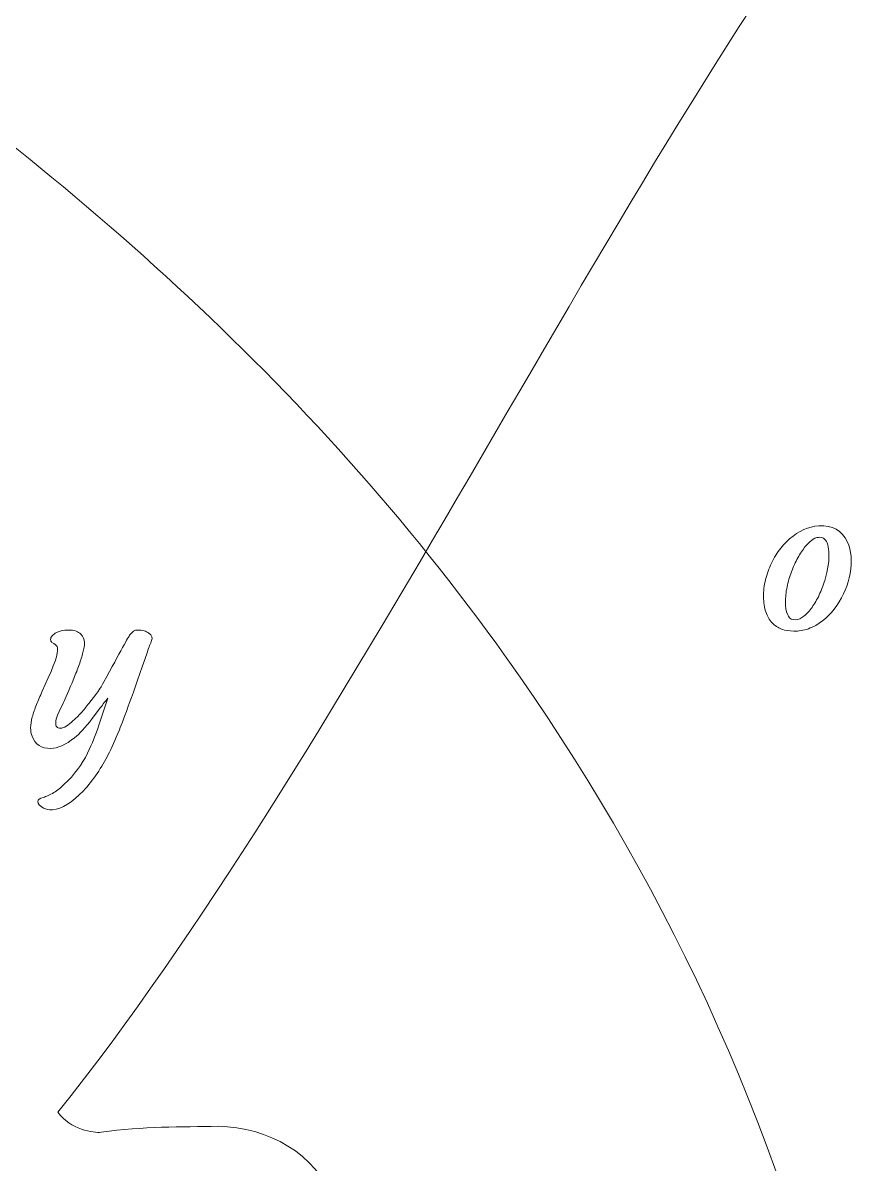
# Model space of a CAD drawing. Header units: inches. Extents: x -160 to 752, y 28 to 782.
# Drawn here: x 427.2 to 504.7, y 496.9 to 602.2 of the extents above; entities that cross this region are included whole.
import ezdxf

# ---------------------------------------------------------------- set-up
doc = ezdxf.new("R2010")
doc.units = ezdxf.units.IN
doc.header["$MEASUREMENT"] = 0
doc.layers.add('_U+0421_U+043B_U+043E_U+0439 1', color=7, linetype='Continuous')

# ---------------------------------------------------------------- blocks, each defined once
blk = doc.blocks.new('block 2')
at = {"layer": '_U+0421_U+043B_U+043E_U+0439 1', "color": 12, "lineweight": 9, "true_color": 0xe30513}
for points, knots in [([(305.09, 27.81), (184.24, 132.09), (55.29, 227.61), (-54.65, 344.61), (-130.38, 432.04), (-160.47, 554.53), (-106.38, 659.79), (-61.65, 746.82), (0.67, 769.94), (55.4, 761.15), (152.47, 745.58), (244.36, 626.03), (305, 559.17), (383.27, 640.56), (469.58, 781.89), (597.36, 753.44), (657.3, 740.1), (700.3, 699.79), (723.45, 645.65), (746.6, 591.54), (751.52, 539.49), (735.49, 482.62), (690.02, 321.27), (429.51, 136.47), (305.09, 27.81), (305.09, 27.81), (305.09, 27.81), (305.09, 27.81)], [0, 0, 0, 0, 1, 1, 1, 2, 2, 2, 3, 3, 3, 4, 4, 4, 5, 5, 5, 6, 6, 6, 7, 7, 7, 8, 8, 8, 9, 9, 9, 9]), ([(579.12, 671.93), (563.35, 665.62), (547.38, 659.03), (531.38, 646.39), (532.3, 644.66), (534.52, 644.38), (535.19, 644.39), (539.12, 644.46), (542.59, 643.97), (545.98, 643.63), (550.52, 642.98), (554.61, 640.09), (555.73, 635.53), (556.65, 631.76), (555.39, 629.45), (553.52, 628.29), (550.2, 626.23), (541.8, 629.26), (538.06, 630.66), (539.03, 625.35), (541.65, 616.89), (537.08, 614.42), (534.94, 613.26), (532.6, 613.35), (530.5, 614.37), (528.4, 615.39), (526.9, 616.82), (525.9, 618.95), (523.85, 623.29), (524.35, 630.52), (525.12, 635.36), (525.37, 636.92), (524.81, 638.65), (523.55, 639.64), (517.37, 633.8), (510.59, 626.3), (504.32, 617.9), (480.88, 586.49), (456.69, 534.63), (430.41, 501.71), (431.53, 500.11), (433.73, 499.78), (434.4, 499.87), (438.28, 500.41), (441.79, 500.35), (445.2, 500.42), (449.79, 500.32), (454.19, 497.95), (455.85, 493.55), (457.22, 489.92), (456.25, 487.47), (454.53, 486.1), (451.49, 483.65), (442.78, 485.65), (438.9, 486.59), (440.51, 481.43), (444.12, 473.35), (439.89, 470.35), (437.9, 468.94), (435.57, 468.75), (433.36, 469.51), (431.15, 470.26), (429.49, 471.5), (428.24, 473.49), (425.68, 477.56), (425.31, 484.79), (425.49, 489.69), (425.55, 491.26), (424.78, 492.92), (423.41, 493.75), (394.21, 462), (361.88, 456.55), (326.54, 457.86), (291.19, 459.16), (252.36, 466.43), (220.23, 490.95), (188.11, 515.47), (162.7, 557.24), (136.22, 588.28), (114.09, 614.22), (90.28, 633.24), (69, 643.8), (67.84, 642.22), (68.55, 640.1), (68.85, 639.5), (70.61, 635.99), (71.68, 632.65), (72.83, 629.44), (74.21, 625.07), (73.38, 620.13), (69.75, 617.15), (66.75, 614.69), (64.12, 614.83), (62.26, 616.01), (58.97, 618.11), (58.07, 626.99), (57.71, 630.97), (53.34, 627.79), (46.86, 621.78), (42.65, 624.83), (40.68, 626.26), (39.75, 628.4), (39.76, 630.74), (39.77, 633.07), (40.41, 635.05), (41.89, 636.87), (44.92, 640.59), (51.66, 643.27), (56.35, 644.67), (57.86, 645.12), (59.18, 646.38), (59.53, 647.94), (34.92, 656.84), (11.32, 654.93), (-10.35, 652.42)], [0, 0, 0, 0, 1, 1, 1, 2, 2, 2, 3, 3, 3, 4, 4, 4, 5, 5, 5, 6, 6, 6, 7, 7, 7, 8, 8, 8, 9, 9, 9, 10, 10, 10, 11, 11, 11, 12, 12, 12, 13, 13, 13, 14, 14, 14, 15, 15, 15, 16, 16, 16, 17, 17, 17, 18, 18, 18, 19, 19, 19, 20, 20, 20, 21, 21, 21, 22, 22, 22, 23, 23, 23, 24, 24, 24, 25, 25, 25, 26, 26, 26, 27, 27, 27, 28, 28, 28, 29, 29, 29, 30, 30, 30, 31, 31, 31, 32, 32, 32, 33, 33, 33, 34, 34, 34, 35, 35, 35, 36, 36, 36, 37, 37, 37, 38, 38, 38, 38]), ([(368.44, 630.97), (378.34, 624.63), (388.24, 618.29), (397.96, 611.69), (397.25, 610.26), (396.1, 609.49), (394.53, 609.41), (389.64, 609.17), (382.46, 608.18), (378.63, 605.28), (376.76, 603.87), (375.66, 602.11), (375.1, 599.84), (374.53, 597.57), (374.92, 595.27), (376.5, 593.41), (379.85, 589.45), (387.59, 593.74), (392.59, 595.78), (391.99, 591.84), (390.75, 582.99), (393.44, 580.17), (394.96, 578.58), (397.49, 577.82), (400.99, 579.5), (405.22, 581.53), (407.2, 586.12), (406.91, 590.7), (406.55, 594.08), (406.31, 597.58), (405.44, 601.41), (405.29, 602.07), (405.11, 604.3), (406.61, 605.55), (430.89, 588.41), (453.35, 569.48), (471.76, 543.66), (499.53, 504.69), (517.31, 450.95), (500.06, 389.01), (482.8, 327.07), (430.6, 256.9), (406.61, 207.43), (393.54, 180.48), (391.14, 191.77), (388.23, 141.24)], [0, 0, 0, 0, 1, 1, 1, 2, 2, 2, 3, 3, 3, 4, 4, 4, 5, 5, 5, 6, 6, 6, 7, 7, 7, 8, 8, 8, 9, 9, 9, 10, 10, 10, 11, 11, 11, 12, 12, 12, 13, 13, 13, 14, 14, 14, 15, 15, 15, 15]), ([(734.6, 615.17), (715.07, 606.43), (695.54, 597.69), (677.91, 587.38), (678.45, 585.5), (680.71, 584.45), (681.37, 584.32), (685.22, 583.56), (688.52, 582.36), (691.76, 581.32), (696.07, 579.73), (699.46, 576.06), (699.6, 571.37), (699.72, 567.49), (698, 565.49), (695.93, 564.74), (692.26, 563.42), (684.68, 568.14), (681.31, 570.29), (681.15, 564.89), (681.95, 556.08), (676.96, 554.61), (674.63, 553.93), (672.36, 554.5), (670.52, 555.94), (668.67, 557.37), (667.5, 559.08), (666.97, 561.37), (665.87, 566.05), (667.87, 573.01), (669.63, 577.58), (670.2, 579.05), (670.01, 580.87), (668.99, 582.1), (655.04, 573.1), (642.52, 562.61), (632.67, 550.23), (610.05, 521.8), (601.03, 481.69), (582.53, 450.13), (581.07, 450.78), (580.09, 452.32), (579.94, 453.89), (579.48, 458.76), (578.17, 465.89), (575.1, 469.59), (573.61, 471.4), (571.79, 472.41), (569.51, 472.87), (567.22, 473.34), (564.93, 472.84), (563.15, 471.19), (559.34, 467.65), (563.97, 460.12), (566.24, 455.22), (562.27, 455.64), (553.38, 456.48), (550.68, 453.66), (549.16, 452.08), (548.51, 449.52), (550.34, 446.1), (552.56, 441.96), (557.24, 440.18), (561.8, 440.68), (565.17, 441.19), (568.65, 441.59), (572.44, 442.63), (573.09, 442.81), (575.4, 442.79), (576.72, 441.35), (555.97, 411.27), (524.71, 390.15), (493.44, 369.02)], [0, 0, 0, 0, 1, 1, 1, 2, 2, 2, 3, 3, 3, 4, 4, 4, 5, 5, 5, 6, 6, 6, 7, 7, 7, 8, 8, 8, 9, 9, 9, 10, 10, 10, 11, 11, 11, 12, 12, 12, 13, 13, 13, 14, 14, 14, 15, 15, 15, 16, 16, 16, 17, 17, 17, 18, 18, 18, 19, 19, 19, 20, 20, 20, 21, 21, 21, 22, 22, 22, 23, 23, 23, 24, 24, 24, 24]), ([(-133.18, 526.04), (-108.39, 533.44), (-83.6, 540.85), (-55.47, 535.1), (-54.61, 536.86), (-55.84, 539.06), (-56.24, 539.6), (-58.58, 542.75), (-60.21, 545.86), (-61.91, 548.81), (-64.03, 552.88), (-64.07, 557.88), (-61.02, 561.45), (-58.5, 564.4), (-55.88, 564.72), (-53.85, 563.88), (-50.24, 562.39), (-47.8, 553.8), (-46.76, 549.95), (-43.01, 553.84), (-37.67, 560.89), (-33, 558.62), (-30.8, 557.56), (-29.51, 555.61), (-29.12, 553.31), (-28.72, 551.01), (-29.01, 548.95), (-30.14, 546.9), (-32.48, 542.7), (-38.64, 538.89), (-43.02, 536.7), (-44.43, 535.99), (-45.61, 534.2), (-45.68, 532.6), (-43.53, 531.93), (-41.35, 531.19), (-39.15, 530.35), (-4.07, 517.06), (36.62, 481.68), (67.42, 458.65), (98.21, 435.62), (119.11, 424.94), (144.76, 406.58), (170.42, 388.23), (200.83, 362.19), (232.92, 357.15), (265.02, 352.1), (298.81, 368.05), (336.18, 364.29), (362.16, 361.67), (390.05, 349.49), (418.01, 335.27), (417.56, 333.74), (416.16, 332.58), (414.62, 332.23), (409.84, 331.15), (402.94, 328.94), (399.66, 325.43), (398.06, 323.72), (397.29, 321.79), (397.12, 319.46), (396.95, 317.13), (397.73, 314.93), (399.6, 313.37), (403.59, 310.04), (410.47, 315.6), (415.05, 318.47), (415.14, 314.48), (415.43, 305.55), (418.57, 303.23), (420.34, 301.93), (422.95, 301.61), (426.11, 303.86), (429.94, 306.59), (431.11, 311.46), (430.03, 315.92), (429.09, 319.19), (428.26, 322.6), (426.74, 326.22), (426.48, 326.84), (425.92, 329.01), (427.18, 330.5), (436.29, 325.75), (445.6, 320.79), (454.68, 316.03), (470.92, 307.53), (487.23, 299.46), (503.26, 291.59), (502.8, 290.06), (501.4, 288.89), (499.86, 288.55), (495.08, 287.47), (488.18, 285.26), (484.9, 281.75), (483.3, 280.03), (482.53, 278.11), (482.36, 275.78), (482.19, 273.45), (482.97, 271.25), (484.84, 269.68), (488.83, 266.36), (495.71, 271.91), (500.29, 274.79), (500.38, 270.79), (500.67, 261.87), (503.81, 259.55), (505.58, 258.24), (508.2, 257.93), (511.36, 260.18), (515.18, 262.91), (516.35, 267.77), (515.27, 272.23), (514.33, 275.51), (513.5, 278.92), (511.98, 282.54), (511.72, 283.16), (511.3, 285.41), (512.56, 286.9), (532.97, 276.97), (553.26, 267.38), (573.56, 257.79)], [0, 0, 0, 0, 1, 1, 1, 2, 2, 2, 3, 3, 3, 4, 4, 4, 5, 5, 5, 6, 6, 6, 7, 7, 7, 8, 8, 8, 9, 9, 9, 10, 10, 10, 11, 11, 11, 12, 12, 12, 13, 13, 13, 14, 14, 14, 15, 15, 15, 16, 16, 16, 17, 17, 17, 18, 18, 18, 19, 19, 19, 20, 20, 20, 21, 21, 21, 22, 22, 22, 23, 23, 23, 24, 24, 24, 25, 25, 25, 26, 26, 26, 27, 27, 27, 28, 28, 28, 29, 29, 29, 30, 30, 30, 31, 31, 31, 32, 32, 32, 33, 33, 33, 34, 34, 34, 35, 35, 35, 36, 36, 36, 37, 37, 37, 38, 38, 38, 39, 39, 39, 40, 40, 40, 40])]:
    blk.add_open_spline(points, degree=3, knots=knots, dxfattribs=at)
at = {"layer": '_U+0421_U+043B_U+043E_U+0439 1', "lineweight": 0}
for points, knots in [([(496.49, 546.66), (496.22, 546.89), (496, 547.19), (495.83, 547.56), (495.66, 547.92), (495.56, 548.36), (495.52, 548.87), (495.48, 549.38), (495.51, 549.9), (495.61, 550.43), (495.71, 550.96), (495.86, 551.48), (496.08, 551.98), (496.29, 552.48), (496.55, 552.96), (496.86, 553.41), (497.17, 553.85), (497.52, 554.25), (497.91, 554.59), (498.75, 555.32), (499.66, 555.72), (500.61, 555.78), (501.87, 555.86), (502.75, 555.36), (503.26, 554.29), (503.62, 553.51), (503.7, 552.55), (503.49, 551.39), (503.3, 550.34), (502.89, 549.36), (502.26, 548.44), (501.64, 547.53), (500.88, 546.86), (499.99, 546.44), (499.54, 546.23), (499.09, 546.11), (498.64, 546.08), (498.19, 546.06), (497.79, 546.09), (497.43, 546.18), (497.08, 546.28), (496.76, 546.44), (496.49, 546.66), (496.49, 546.66), (496.49, 546.66), (496.49, 546.66)], [0, 0, 0, 0, 1, 1, 1, 2, 2, 2, 3, 3, 3, 4, 4, 4, 5, 5, 5, 6, 6, 6, 7, 7, 7, 8, 8, 8, 9, 9, 9, 10, 10, 10, 11, 11, 11, 12, 12, 12, 13, 13, 13, 14, 14, 14, 15, 15, 15, 15]), ([(497.96, 551.2), (497.81, 550.74), (497.69, 550.27), (497.61, 549.79), (497.54, 549.3), (497.52, 548.85), (497.54, 548.43), (497.58, 548.01), (497.66, 547.68), (497.8, 547.45), (497.94, 547.21), (498.15, 547.11), (498.43, 547.12), (498.71, 547.14), (498.98, 547.25), (499.24, 547.46), (499.5, 547.67), (499.75, 547.94), (499.98, 548.27), (500.22, 548.61), (500.44, 548.98), (500.64, 549.41), (500.84, 549.84), (501.01, 550.29), (501.15, 550.75), (501.46, 551.75), (501.59, 552.63), (501.53, 553.39), (501.49, 554.06), (501.32, 554.48), (501.04, 554.64), (500.93, 554.71), (500.77, 554.74), (500.57, 554.72), (500.37, 554.71), (500.15, 554.61), (499.91, 554.41), (499.66, 554.22), (499.42, 553.96), (499.18, 553.64), (498.95, 553.32), (498.72, 552.95), (498.51, 552.53), (498.3, 552.1), (498.12, 551.66), (497.96, 551.2), (497.96, 551.2), (497.96, 551.2), (497.96, 551.2)], [0, 0, 0, 0, 1, 1, 1, 2, 2, 2, 3, 3, 3, 4, 4, 4, 5, 5, 5, 6, 6, 6, 7, 7, 7, 8, 8, 8, 9, 9, 9, 10, 10, 10, 11, 11, 11, 12, 12, 12, 13, 13, 13, 14, 14, 14, 15, 15, 15, 16, 16, 16, 16]), ([(428.02, 536.38), (427.93, 536.61), (427.89, 536.87), (427.89, 537.16), (427.89, 537.46), (427.94, 537.79), (428.04, 538.16), (428.14, 538.52), (428.27, 538.91), (428.43, 539.3), (428.59, 539.7), (428.77, 540.11), (428.96, 540.53), (428.96, 540.53), (429.52, 541.78), (429.52, 541.78), (430.25, 543.39), (430.51, 544.35), (430.33, 544.65), (430.24, 544.78), (430.09, 544.91), (429.86, 545.04), (429.77, 545.09), (429.73, 545.17), (429.73, 545.3), (429.73, 545.42), (429.78, 545.54), (429.88, 545.65), (429.98, 545.76), (430.11, 545.86), (430.27, 545.94), (430.62, 546.1), (430.96, 546.18), (431.3, 546.18), (431.64, 546.18), (431.9, 546.15), (432.08, 546.07), (432.25, 546), (432.4, 545.91), (432.51, 545.8), (432.74, 545.56), (432.86, 545.31), (432.86, 545.03), (432.86, 544.75), (432.81, 544.44), (432.72, 544.1), (432.63, 543.75), (432.51, 543.38), (432.37, 542.97), (432.22, 542.57), (432.06, 542.15), (431.88, 541.72), (431.4, 540.59), (431.08, 539.84), (430.91, 539.48), (430.91, 539.48), (430.52, 538.68), (430.52, 538.68), (430.31, 538.19), (430.2, 537.86), (430.2, 537.66), (430.2, 537.47), (430.23, 537.33), (430.3, 537.25), (430.36, 537.17), (430.47, 537.13), (430.63, 537.13), (430.8, 537.13), (430.98, 537.19), (431.18, 537.32), (431.38, 537.44), (431.59, 537.61), (431.82, 537.82), (432.05, 538.03), (432.29, 538.27), (432.54, 538.54), (432.79, 538.82), (433.03, 539.11), (433.26, 539.41), (433.89, 540.18), (434.35, 540.83), (434.65, 541.39), (436.15, 544.16), (436.95, 545.61), (437.04, 545.73), (437.27, 546.03), (437.5, 546.18), (437.73, 546.18), (437.97, 546.18), (438.17, 546.16), (438.35, 546.1), (438.52, 546.05), (438.67, 545.98), (438.8, 545.88), (439.07, 545.68), (439.16, 545.45), (439.05, 545.2), (438.94, 544.95), (438.81, 544.6), (438.66, 544.17), (437.33, 540.33), (436.48, 537.93), (436.08, 536.98), (435.69, 536.04), (435.34, 535.27), (435.05, 534.7), (434.76, 534.12), (434.42, 533.54), (434.02, 532.96), (433.63, 532.37), (433.21, 531.84), (432.76, 531.36), (431.74, 530.27), (430.79, 529.69), (429.9, 529.61), (429.56, 529.58), (429.29, 529.63), (429.08, 529.76), (428.73, 529.97), (428.56, 530.17), (428.56, 530.36), (428.56, 530.54), (428.72, 530.67), (429.04, 530.75), (429.35, 530.82), (429.68, 530.97), (430.02, 531.19), (430.36, 531.4), (430.68, 531.66), (430.99, 531.95), (431.92, 532.83), (432.63, 533.79), (433.14, 534.82), (433.57, 535.73), (433.92, 536.58), (434.19, 537.39), (434.19, 537.39), (435, 539.88), (435, 539.88), (434.8, 539.63), (434.57, 539.35), (434.33, 539.02), (434.33, 539.02), (433.58, 538.02), (433.58, 538.02), (432.92, 537.19), (432.38, 536.6), (431.95, 536.25), (431.12, 535.59), (430.39, 535.26), (429.74, 535.26), (428.88, 535.26), (428.3, 535.63), (428.02, 536.38), (428.02, 536.38), (428.02, 536.38), (428.02, 536.38)], [0, 0, 0, 0, 1, 1, 1, 2, 2, 2, 3, 3, 3, 4, 4, 4, 5, 5, 5, 6, 6, 6, 7, 7, 7, 8, 8, 8, 9, 9, 9, 10, 10, 10, 11, 11, 11, 12, 12, 12, 13, 13, 13, 14, 14, 14, 15, 15, 15, 16, 16, 16, 17, 17, 17, 18, 18, 18, 19, 19, 19, 20, 20, 20, 21, 21, 21, 22, 22, 22, 23, 23, 23, 24, 24, 24, 25, 25, 25, 26, 26, 26, 27, 27, 27, 28, 28, 28, 29, 29, 29, 30, 30, 30, 31, 31, 31, 32, 32, 32, 33, 33, 33, 34, 34, 34, 35, 35, 35, 36, 36, 36, 37, 37, 37, 38, 38, 38, 39, 39, 39, 40, 40, 40, 41, 41, 41, 42, 42, 42, 43, 43, 43, 44, 44, 44, 45, 45, 45, 46, 46, 46, 47, 47, 47, 48, 48, 48, 49, 49, 49, 50, 50, 50, 51, 51, 51, 52, 52, 52, 52])]:
    blk.add_open_spline(points, degree=3, knots=knots, dxfattribs=at)

msp = doc.modelspace()

# ---------------------------------------------------------------- block references
at = {"layer": '_U+0421_U+043B_U+043E_U+0439 1'}
msp.add_blockref('block 2', (0, 0), dxfattribs=at)

doc.saveas('drawing.dxf')
